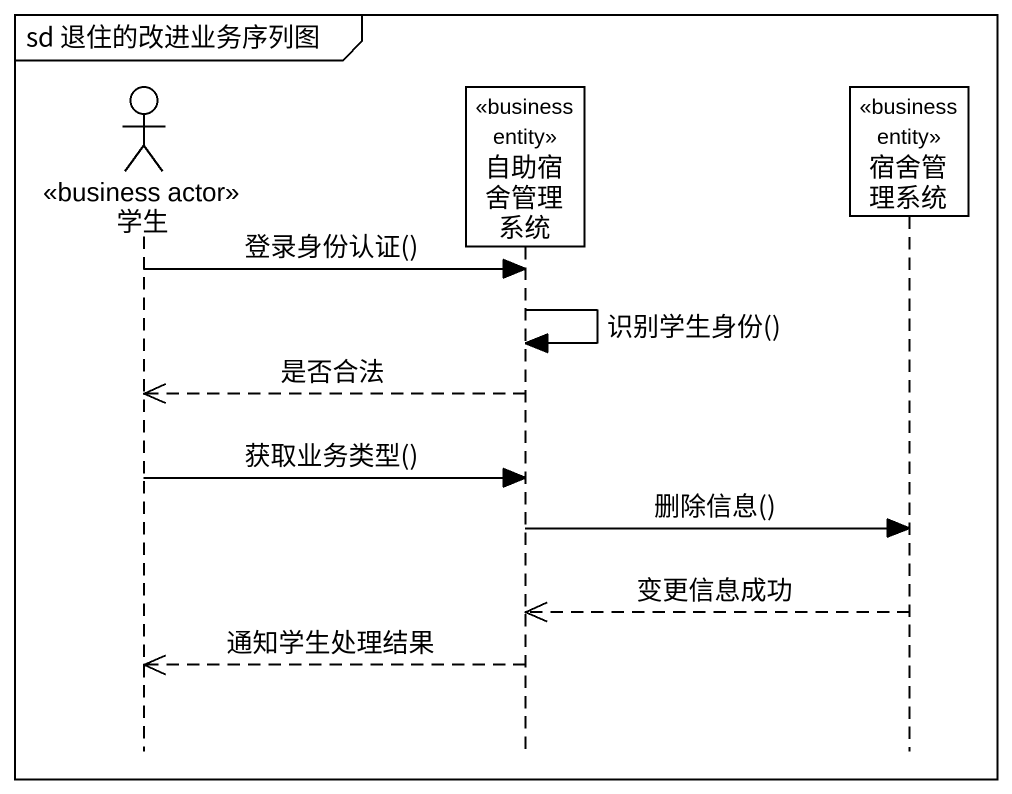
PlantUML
@startuml
mainframe sd 退住的改进业务序列图
hide footbox
actor 学生 <<business actor>>
participant 自助宿舍管理系统 <<business entity>>
participant 宿舍管理系统 <<business entity>>

学生 -> 自助宿舍管理系统 : 登录身份认证()
自助宿舍管理系统 -> 自助宿舍管理系统 : 识别学生身份()
自助宿舍管理系统 -->> 学生 : 是否合法
学生 -> 自助宿舍管理系统 : 获取业务类型()
自助宿舍管理系统 -> 宿舍管理系统 : 删除信息()
宿舍管理系统 -->> 自助宿舍管理系统 : 变更信息成功
自助宿舍管理系统 -->> 学生 : 通知学生处理结果
@enduml
